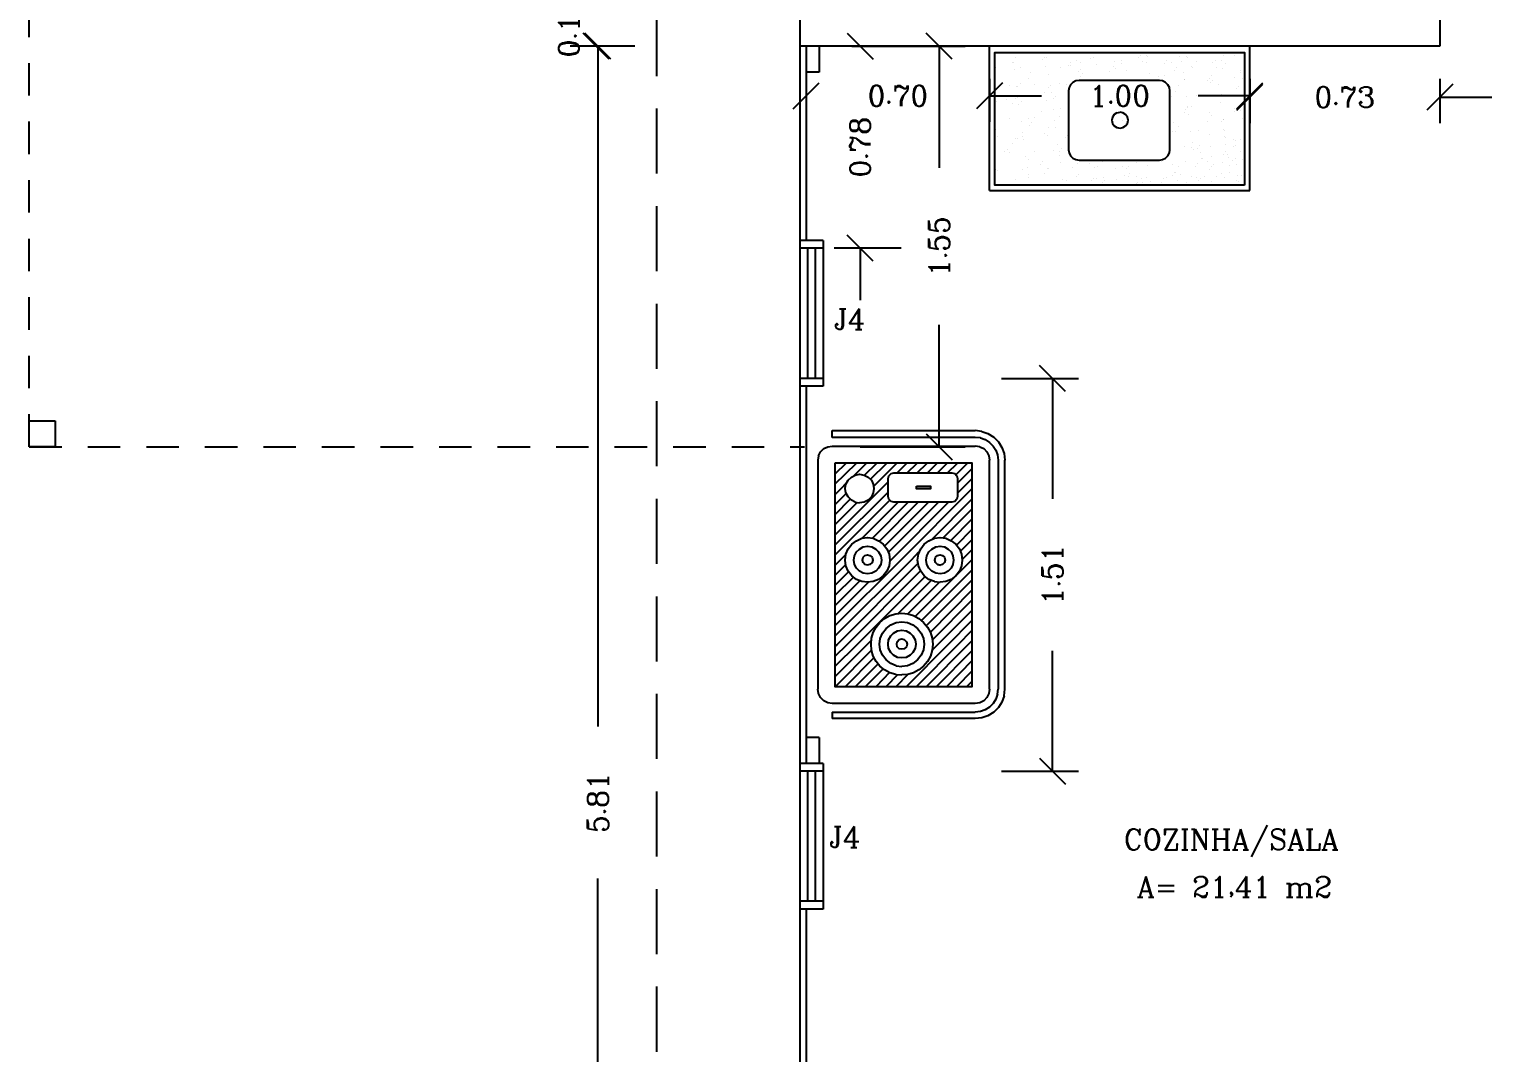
# Model space of a CAD drawing. Extents: x -83.9 to 10.5, y -11.8 to 33.6.
# Drawn here: x -37.92 to -32.3, y 15.48 to 19.42 of the extents above; entities that cross this region are included whole.
import ezdxf
from ezdxf.enums import TextEntityAlignment as Align

# ---------------------------------------------------------------- set-up
doc = ezdxf.new("R2010")
doc.units = 0
doc.linetypes.add('DASHED2', pattern=[0.375, 0.25, -0.125])
doc.layers.get('0').update_dxf_attribs({"linetype": 'CONTINUOUS'})
doc.layers.get('DEFPOINTS').update_dxf_attribs({"linetype": 'CONTINUOUS'})
for name, color, linetype in [('COTAS', 244, 'CONTINUOUS'), ('EQUIPAMENTO', 244, 'CONTINUOUS'), ('MADEIRAME', 244, 'CONTINUOUS'), ('PAREDALV', 7, 'CONTINUOUS'), ('PAREDE', 250, 'CONTINUOUS'), ('PISO', 30, 'CONTINUOUS'), ('PORTA', 1, 'CONTINUOUS'), ('TEXTO', 244, 'CONTINUOUS')]:
    doc.layers.add(name, color=color, linetype=linetype)
doc.styles.add('ROMANC', font='romanc.shx', dxfattribs={"height": 0.08})
doc.dimstyles.new('ROMANC', dxfattribs={"dimscale": 2, "dimtxt": 1, "dimasz": 0.05, "dimexe": 0.05, "dimexo": 0.0625, "dimgap": 0.09, "dimtad": 0, "dimzin": 0, "dimtxsty": 'ROMANC', "dimblk1": 'OBLIQUE', "dimblk2": 'OBLIQUE', "dimsah": 1, "dimcen": 0.09, "dimse1": 1, "dimse2": 1, "dimsd1": 1, "dimsd2": 1, "dimclrd": 244, "dimclre": 244, "dimclrt": 244, "dimazin": 3, "dimtfac": 1, "dimtdec": 4, "dimtofl": 0, "dimtmove": 0, "dimatfit": 3, "dimtolj": 1, "dimtzin": 0})

# ---------------------------------------------------------------- blocks, each defined once
blk = doc.blocks.new('*X4')
at = {"color": 0, "linetype": 'CONTINUOUS'}
for p, q in [((5.852, -1.3009), (5.852, -1.3009)), ((5.8871, -1.3094), (5.8871, -1.3094)), ((5.8891, -1.3039), (5.8891, -1.3039)), ((5.9576, -1.3383), (5.9576, -1.3383)), ((5.9668, -1.3468), (5.9668, -1.3468)), ((6.015, -1.31), (6.015, -1.31)), ((6.0448, -1.3037), (6.0448, -1.3037)), ((6.1171, -1.3029), (6.1171, -1.3029)), ((6.15, -1.3052), (6.15, -1.3052)), ((6.1606, -1.3428), (6.1606, -1.3428)), ((6.2005, -1.3034), (6.2005, -1.3034)), ((6.2809, -1.3035), (6.2809, -1.3035)), ((5.8324, -1.3674), (5.8324, -1.3674)), ((5.8535, -1.3808), (5.8535, -1.3808)), ((5.9547, -1.3563), (5.9547, -1.3563)), ((5.9882, -1.3671), (5.9882, -1.3671)), ((6.0092, -1.3805), (6.0092, -1.3805)), ((6.0103, -1.3867), (6.0103, -1.3867)), ((6.0733, -1.4012), (6.0733, -1.4012)), ((6.0856, -1.3546), (6.0856, -1.3546)), ((6.1412, -1.3923), (6.1412, -1.3923)), ((6.1439, -1.3668), (6.1439, -1.3668)), ((6.1532, -1.4015), (6.1532, -1.4015)), ((6.1649, -1.3802), (6.1649, -1.3802)), ((6.1672, -1.3888), (6.1672, -1.3888)), ((6.2079, -1.3835), (6.2079, -1.3835)), ((6.2104, -1.3884), (6.2104, -1.3884)), ((6.2135, -1.3552), (6.2135, -1.3552)), ((6.2196, -1.3968), (6.2196, -1.3968)), ((6.2758, -1.3746), (6.2758, -1.3746)), ((6.284, -1.3998), (6.284, -1.3998)), ((6.2996, -1.3665), (6.2996, -1.3665)), ((6.3018, -1.3711), (6.3018, -1.3711)), ((6.3206, -1.3799), (6.3206, -1.3799)), ((5.86, -1.4305), (5.86, -1.4305)), ((5.872, -1.4277), (5.872, -1.4277)), ((5.8902, -1.4058), (5.8902, -1.4058)), ((5.8981, -1.4243), (5.8981, -1.4243)), ((5.9294, -1.4291), (5.9294, -1.4291)), ((5.9387, -1.4189), (5.9387, -1.4189)), ((5.9578, -1.4526), (5.9578, -1.4526)), ((6.0066, -1.41), (6.0066, -1.41)), ((6.0181, -1.4064), (6.0181, -1.4064)), ((6.0327, -1.4066), (6.0327, -1.4066)), ((6.0601, -1.4323), (6.0601, -1.4323)), ((6.0693, -1.4407), (6.0693, -1.4407)), ((6.0851, -1.4289), (6.0851, -1.4289)), ((6.0887, -1.451), (6.0887, -1.451)), ((6.2166, -1.4516), (6.2166, -1.4516)), ((6.2408, -1.4286), (6.2408, -1.4286)), ((6.2631, -1.4367), (6.2631, -1.4367)), ((5.8728, -1.4926), (5.8728, -1.4926)), ((5.8934, -1.5021), (5.8934, -1.5021)), ((5.8939, -1.506), (5.8939, -1.506)), ((5.9098, -1.4761), (5.9098, -1.4761)), ((5.919, -1.4846), (5.919, -1.4846)), ((6.0213, -1.5027), (6.0213, -1.5027)), ((6.0285, -1.4923), (6.0285, -1.4923)), ((6.0496, -1.5057), (6.0496, -1.5057)), ((6.1128, -1.4806), (6.1128, -1.4806)), ((6.1563, -1.4978), (6.1563, -1.4978)), ((6.1842, -1.492), (6.1842, -1.492)), ((6.1873, -1.5157), (6.1873, -1.5157)), ((6.2053, -1.5054), (6.2053, -1.5054)), ((6.2133, -1.5122), (6.2133, -1.5122)), ((6.254, -1.5069), (6.254, -1.5069)), ((6.2872, -1.4962), (6.2872, -1.4962)), ((6.3129, -1.4823), (6.3129, -1.4823)), ((6.3219, -1.4979), (6.3219, -1.4979)), ((6.3221, -1.4907), (6.3221, -1.4907)), ((5.8502, -1.56), (5.8502, -1.56)), ((5.9181, -1.5511), (5.9181, -1.5511)), ((5.9442, -1.5477), (5.9442, -1.5477)), ((5.961, -1.549), (5.961, -1.549)), ((5.9625, -1.5244), (5.9625, -1.5244)), ((5.9698, -1.5543), (5.9698, -1.5543)), ((5.9848, -1.5423), (5.9848, -1.5423)), ((6.0122, -1.57), (6.0122, -1.57)), ((6.0527, -1.5334), (6.0527, -1.5334)), ((6.0788, -1.53), (6.0788, -1.53)), ((6.0919, -1.5473), (6.0919, -1.5473)), ((6.1194, -1.5246), (6.1194, -1.5246)), ((6.1255, -1.5541), (6.1255, -1.5541)), ((6.1625, -1.5262), (6.1625, -1.5262)), ((6.1718, -1.5346), (6.1718, -1.5346)), ((6.2198, -1.5479), (6.2198, -1.5479)), ((6.2812, -1.5538), (6.2812, -1.5538)), ((5.8619, -1.6139), (5.8619, -1.6139)), ((5.8712, -1.6224), (5.8712, -1.6224)), ((5.8965, -1.5984), (5.8965, -1.5984)), ((5.9132, -1.6178), (5.9132, -1.6178)), ((6.0215, -1.5785), (6.0215, -1.5785)), ((6.2153, -1.5745), (6.2153, -1.5745)), ((6.265, -1.6201), (6.265, -1.6201)), ((6.2742, -1.6285), (6.2742, -1.6285)), ((6.2903, -1.5925), (6.2903, -1.5925)), ((5.8545, -1.6798), (5.8545, -1.6798)), ((5.8963, -1.6834), (5.8963, -1.6834)), ((5.9147, -1.6622), (5.9147, -1.6622)), ((6.2334, -1.639), (6.2334, -1.639)), ((6.2457, -1.6306), (6.2457, -1.6306)), ((6.2594, -1.6356), (6.2594, -1.6356)), ((6.3001, -1.6303), (6.3001, -1.6303)), ((6.3177, -1.6684), (6.3177, -1.6684)), ((6.3216, -1.679), (6.3216, -1.679)), ((5.8557, -1.6888), (5.8557, -1.6888)), ((5.8997, -1.6948), (5.8997, -1.6948)), ((6.265, -1.7424), (6.265, -1.7424)), ((6.2935, -1.6889), (6.2935, -1.6889)), ((5.8322, -1.7465), (5.8322, -1.7465)), ((5.9028, -1.7911), (5.9028, -1.7911)), ((6.077, -1.7891), (6.077, -1.7891)), ((6.2795, -1.7624), (6.2795, -1.7624)), ((6.2861, -1.7558), (6.2861, -1.7558)), ((6.2966, -1.7852), (6.2966, -1.7852)), ((6.3055, -1.759), (6.3055, -1.759)), ((5.8354, -1.8429), (5.8354, -1.8429)), ((5.8668, -1.8), (5.8668, -1.8)), ((5.8758, -1.8156), (5.8758, -1.8156)), ((5.8949, -1.805), (5.8949, -1.805)), ((5.9018, -1.8122), (5.9018, -1.8122)), ((5.9166, -1.8456), (5.9166, -1.8456)), ((5.9258, -1.8541), (5.9258, -1.8541)), ((6.0669, -1.8017), (6.0669, -1.8017)), ((6.0761, -1.8102), (6.0761, -1.8102)), ((6.2699, -1.8062), (6.2699, -1.8062)), ((6.3197, -1.8518), (6.3197, -1.8518)), ((5.8383, -1.8685), (5.8383, -1.8685)), ((5.8593, -1.8819), (5.8593, -1.8819)), ((5.906, -1.8875), (5.906, -1.8875)), ((6.2577, -1.8948), (6.2577, -1.8948)), ((6.2998, -1.8815), (6.2998, -1.8815)), ((6.3054, -1.8676), (6.3054, -1.8676)), ((6.3256, -1.8858), (6.3256, -1.8858)), ((6.3265, -1.881), (6.3265, -1.881)), ((6.3289, -1.8602), (6.3289, -1.8602)), ((5.8385, -1.9392), (5.8385, -1.9392)), ((5.8539, -1.9479), (5.8539, -1.9479)), ((5.9219, -1.939), (5.9219, -1.939)), ((6.2324, -1.9333), (6.2324, -1.9333)), ((6.2467, -1.9297), (6.2467, -1.9297)), ((5.8688, -1.9834), (5.8688, -1.9834)), ((5.878, -1.9919), (5.878, -1.9919)), ((5.8786, -1.9937), (5.8786, -1.9937)), ((5.8997, -2.0071), (5.8997, -2.0071)), ((5.9091, -1.9838), (5.9091, -1.9838)), ((6.0344, -1.9934), (6.0344, -1.9934)), ((6.037, -1.9844), (6.037, -1.9844)), ((6.0554, -2.0068), (6.0554, -2.0068)), ((6.0718, -1.9878), (6.0718, -1.9878)), ((6.1721, -1.9796), (6.1721, -1.9796)), ((6.1901, -1.9931), (6.1901, -1.9931)), ((6.2111, -2.0065), (6.2111, -2.0065)), ((6.2632, -2.0235), (6.2632, -2.0235)), ((6.2719, -1.9896), (6.2719, -1.9896)), ((6.2811, -1.998), (6.2811, -1.998)), ((6.3029, -1.9779), (6.3029, -1.9779)), ((6.3038, -2.0182), (6.3038, -2.0182)), ((5.8417, -2.0356), (5.8417, -2.0356)), ((5.8594, -2.0767), (5.8594, -2.0767)), ((5.9, -2.0713), (5.9, -2.0713)), ((5.9215, -2.0317), (5.9215, -2.0317)), ((5.9679, -2.0624), (5.9679, -2.0624)), ((5.9712, -2.0773), (5.9712, -2.0773)), ((5.9756, -2.0555), (5.9756, -2.0555)), ((5.9767, -2.0307), (5.9767, -2.0307)), ((5.994, -2.0589), (5.994, -2.0589)), ((6.0346, -2.0536), (6.0346, -2.0536)), ((6.1025, -2.0447), (6.1025, -2.0447)), ((6.1076, -2.029), (6.1076, -2.029)), ((6.1216, -2.0334), (6.1216, -2.0334)), ((6.1286, -2.0412), (6.1286, -2.0412)), ((6.1308, -2.0419), (6.1308, -2.0419)), ((6.1313, -2.0552), (6.1313, -2.0552)), ((6.1692, -2.0359), (6.1692, -2.0359)), ((6.1752, -2.0759), (6.1752, -2.0759)), ((6.2355, -2.0296), (6.2355, -2.0296)), ((6.2371, -2.0269), (6.2371, -2.0269)), ((6.287, -2.0549), (6.287, -2.0549)), ((6.3061, -2.0742), (6.3061, -2.0742)), ((6.3246, -2.0379), (6.3246, -2.0379)), ((5.8302, -2.1297), (5.8302, -2.1297)), ((5.8334, -2.0801), (5.8334, -2.0801)), ((5.8448, -2.1319), (5.8448, -2.1319)), ((5.9123, -2.0801), (5.9123, -2.0801)), ((5.919, -2.1189), (5.919, -2.1189)), ((5.9401, -2.1323), (5.9401, -2.1323)), ((5.9799, -2.127), (5.9799, -2.127)), ((5.9805, -2.0858), (5.9805, -2.0858)), ((6.024, -2.1256), (6.024, -2.1256)), ((6.0402, -2.0808), (6.0402, -2.0808)), ((6.0747, -2.1186), (6.0747, -2.1186)), ((6.0958, -2.132), (6.0958, -2.132)), ((6.1108, -2.1254), (6.1108, -2.1254)), ((6.1743, -2.0817), (6.1743, -2.0817)), ((6.224, -2.1273), (6.224, -2.1273)), ((6.2304, -2.1183), (6.2304, -2.1183)), ((6.2333, -2.1358), (6.2333, -2.1358)), ((6.2387, -2.126), (6.2387, -2.126)), ((6.2515, -2.1317), (6.2515, -2.1317)), ((5.8603, -2.1809), (5.8603, -2.1809)), ((5.8737, -2.1695), (5.8737, -2.1695)), ((5.9154, -2.1765), (5.9154, -2.1765)), ((6.014, -2.1858), (6.014, -2.1858)), ((6.016, -2.1807), (6.016, -2.1807)), ((6.0401, -2.1823), (6.0401, -2.1823)), ((6.0433, -2.1771), (6.0433, -2.1771)), ((6.0737, -2.1712), (6.0737, -2.1712)), ((6.0807, -2.177), (6.0807, -2.177)), ((6.0829, -2.1797), (6.0829, -2.1797)), ((6.1486, -2.168), (6.1486, -2.168)), ((6.1717, -2.1804), (6.1717, -2.1804)), ((6.1747, -2.1646), (6.1747, -2.1646)), ((6.1784, -2.1722), (6.1784, -2.1722)), ((6.2153, -2.1593), (6.2153, -2.1593)), ((6.2768, -2.1757), (6.2768, -2.1757)), ((6.2832, -2.1503), (6.2832, -2.1503)), ((6.3092, -2.1706), (6.3092, -2.1706)), ((6.3093, -2.1469), (6.3093, -2.1469)), ((6.3274, -2.1801), (6.3274, -2.1801)), ((5.848, -2.2282), (5.848, -2.2282)), ((5.8795, -2.2035), (5.8795, -2.2035)), ((5.9055, -2.2001), (5.9055, -2.2001)), ((5.9234, -2.2151), (5.9234, -2.2151)), ((5.9326, -2.2236), (5.9326, -2.2236)), ((5.9461, -2.1947), (5.9461, -2.1947)), ((5.9594, -2.2441), (5.9594, -2.2441)), ((5.983, -2.2234), (5.983, -2.2234)), ((6.1139, -2.2217), (6.1139, -2.2217)), ((6.1151, -2.2438), (6.1151, -2.2438)), ((6.1264, -2.2195), (6.1264, -2.2195)), ((6.2418, -2.2223), (6.2418, -2.2223)), ((6.2708, -2.2435), (6.2708, -2.2435)), ((6.3265, -2.2213), (6.3265, -2.2213)), ((6.3357, -2.2297), (6.3357, -2.2297)), ((5.9805, -2.2575), (5.9805, -2.2575)), ((6.1362, -2.2572), (6.1362, -2.2572)), ((6.2919, -2.2569), (6.2919, -2.2569))]:
    blk.add_line(p, q, dxfattribs=at)
blk = doc.blocks.new('_OBLIQUE')
at = {"color": 0, "linetype": 'BYBLOCK'}
blk.add_line((-0.5, -0.5), (0.5, 0.5), dxfattribs=at)
blk = doc.blocks.new('*D36')
at = {"color": 244, "linetype": 'BYBLOCK'}
for p, q in [((-31.8849, 23.2671), (-31.8849, 23.1013)), ((-30.8849, 23.2671), (-30.8849, 23.1013)), ((-31.8849, 23.2013), (-31.6868, 23.2013)), ((-30.8849, 23.2013), (-31.0829, 23.2013))]:
    blk.add_line(p, q, dxfattribs=at)
at = {"layer": 'DEFPOINTS', "color": 0, "linetype": 'BYBLOCK'}
for p in [(-31.8849, 23.3921), (-30.8849, 23.3921), (-30.8849, 23.2013)]:
    blk.add_point(p, dxfattribs=at)
at = {"color": 244, "linetype": 'BYBLOCK', "xscale": 0.1, "yscale": 0.1, "zscale": 0.1, "rotation": 180}
blk.add_blockref('_OBLIQUE', (-31.8849, 23.2013), dxfattribs=at)
at = {"color": 244, "linetype": 'BYBLOCK', "xscale": 0.1, "yscale": 0.1, "zscale": 0.1}
blk.add_blockref('_OBLIQUE', (-30.8849, 23.2013), dxfattribs=at)
at = {"color": 244, "linetype": 'BYBLOCK', "insert": (-31.3849, 23.2013), "char_height": 0.08, "attachment_point": 5, "style": 'ROMANC'}
blk.add_mtext('\\A1;1.00', dxfattribs=at)
blk = doc.blocks.new('*D37')
at = {"color": 244, "linetype": 'BYBLOCK'}
for p, q in [((-30.8849, 23.2671), (-30.8849, 23.0963)), ((-30.1549, 23.2671), (-30.1549, 23.0963)), ((-30.8849, 23.1963), (-30.8849, 23.1963)), ((-30.1549, 23.1963), (-29.9549, 23.1963))]:
    blk.add_line(p, q, dxfattribs=at)
at = {"layer": 'DEFPOINTS', "color": 0, "linetype": 'BYBLOCK'}
for p in [(-30.8849, 23.3921), (-30.1549, 23.3921), (-30.1549, 23.1963)]:
    blk.add_point(p, dxfattribs=at)
at = {"color": 244, "linetype": 'BYBLOCK', "xscale": 0.1, "yscale": 0.1, "zscale": 0.1}
blk.add_blockref('_OBLIQUE', (-30.8849, 23.1963), dxfattribs=at)
at = {"color": 244, "linetype": 'BYBLOCK', "xscale": 0.1, "yscale": 0.1, "zscale": 0.1, "rotation": 180}
blk.add_blockref('_OBLIQUE', (-30.1549, 23.1963), dxfattribs=at)
at = {"color": 244, "linetype": 'BYBLOCK', "insert": (-30.5199, 23.1963), "char_height": 0.08, "attachment_point": 5, "style": 'ROMANC'}
blk.add_mtext('\\A1;0.73', dxfattribs=at)
blk = doc.blocks.new('*D38')
at = {"color": 244, "linetype": 'BYBLOCK'}
for p, q in [((-32.5899, 23.2671), (-32.5899, 23.1013)), ((-31.8849, 23.2671), (-31.8849, 23.1013)), ((-32.5899, 23.2013), (-32.5899, 23.2013)), ((-31.8849, 23.2013), (-31.6849, 23.2013))]:
    blk.add_line(p, q, dxfattribs=at)
at = {"layer": 'DEFPOINTS', "color": 0, "linetype": 'BYBLOCK'}
for p in [(-32.5899, 23.3921), (-31.8849, 23.3921), (-31.8849, 23.2013)]:
    blk.add_point(p, dxfattribs=at)
at = {"color": 244, "linetype": 'BYBLOCK', "xscale": 0.1, "yscale": 0.1, "zscale": 0.1}
blk.add_blockref('_OBLIQUE', (-32.5899, 23.2013), dxfattribs=at)
at = {"color": 244, "linetype": 'BYBLOCK', "xscale": 0.1, "yscale": 0.1, "zscale": 0.1, "rotation": 180}
blk.add_blockref('_OBLIQUE', (-31.8849, 23.2013), dxfattribs=at)
at = {"color": 244, "linetype": 'BYBLOCK', "insert": (-32.2374, 23.2013), "char_height": 0.08, "attachment_point": 5, "style": 'ROMANC'}
blk.add_mtext('\\A1;0.70', dxfattribs=at)
blk = doc.blocks.new('*D52')
at = {"color": 244, "linetype": 'BYBLOCK'}
for p, q in [((-32.7149, 23.3921), (-32.957, 23.3921)), ((-32.857, 23.3921), (-32.857, 20.777)), ((-32.857, 17.5771), (-32.857, 20.1922)), ((-32.7149, 17.5771), (-32.957, 17.5771))]:
    blk.add_line(p, q, dxfattribs=at)
at = {"layer": 'DEFPOINTS', "color": 0, "linetype": 'BYBLOCK'}
for p in [(-32.857, 23.3921), (-32.5899, 23.3921), (-32.5899, 17.5771)]:
    blk.add_point(p, dxfattribs=at)
at = {"color": 244, "linetype": 'BYBLOCK', "xscale": 0.1, "yscale": 0.1, "zscale": 0.1}
for p, rotation in [((-32.857, 23.3921), 90), ((-32.857, 17.5771), 270)]:
    blk.add_blockref('_OBLIQUE', p, dxfattribs=dict(at, rotation=rotation))
at = {"color": 244, "linetype": 'BYBLOCK', "insert": (-32.857, 20.4846), "char_height": 0.08, "attachment_point": 5, "rotation": 90, "style": 'ROMANC'}
blk.add_mtext('\\A1;5.81', dxfattribs=at)
blk = doc.blocks.new('*D85')
at = {"color": 244, "linetype": 'BYBLOCK'}
for p, q in [((-34.7434, 18.0737), (-34.4474, 18.0737)), ((-34.5474, 18.0737), (-34.5474, 17.6111)), ((-34.5474, 16.5637), (-34.5474, 17.0263)), ((-34.7434, 16.5637), (-34.4474, 16.5637))]:
    blk.add_line(p, q, dxfattribs=at)
at = {"layer": 'DEFPOINTS', "color": 0, "linetype": 'BYBLOCK'}
for p in [(-34.8684, 18.0737), (-34.8684, 16.5637), (-34.5474, 16.5637)]:
    blk.add_point(p, dxfattribs=at)
at = {"color": 244, "linetype": 'BYBLOCK', "xscale": 0.1, "yscale": 0.1, "zscale": 0.1}
for p, rotation in [((-34.5474, 18.0737), 90), ((-34.5474, 16.5637), 270)]:
    blk.add_blockref('_OBLIQUE', p, dxfattribs=dict(at, rotation=rotation))
at = {"color": 244, "linetype": 'BYBLOCK', "insert": (-34.5474, 17.3187), "char_height": 0.08, "attachment_point": 5, "rotation": 90, "style": 'ROMANC'}
blk.add_mtext('\\A1;1.51', dxfattribs=at)
blk = doc.blocks.new('*D86')
at = {"color": 244, "linetype": 'BYBLOCK'}
for p, q in [((-34.7584, 19.3507), (-34.3225, 19.3507)), ((-34.4225, 19.3507), (-34.4225, 18.8827)), ((-34.4225, 17.8109), (-34.4225, 18.2789)), ((-34.7256, 17.8109), (-34.3225, 17.8109))]:
    blk.add_line(p, q, dxfattribs=at)
at = {"layer": 'DEFPOINTS', "color": 0, "linetype": 'BYBLOCK'}
for p in [(-34.8834, 19.3507), (-34.8506, 17.8109), (-34.4225, 17.8109)]:
    blk.add_point(p, dxfattribs=at)
at = {"color": 244, "linetype": 'BYBLOCK', "xscale": 0.1, "yscale": 0.1, "zscale": 0.1}
for p, rotation in [((-34.4225, 19.3507), 90), ((-34.4225, 17.8109), 270)]:
    blk.add_blockref('_OBLIQUE', p, dxfattribs=dict(at, rotation=rotation))
at = {"color": 244, "linetype": 'BYBLOCK', "insert": (-34.4225, 18.5808), "char_height": 0.08, "attachment_point": 5, "rotation": 90, "style": 'ROMANC'}
blk.add_mtext('\\A1;{1.55}', dxfattribs=at)
blk = doc.blocks.new('*D87')
at = {"color": 244, "linetype": 'BYBLOCK'}
for p, q in [((-35.0584, 19.3507), (-35.2505, 19.3507)), ((-35.1505, 19.3507), (-35.1505, 19.3507)), ((-34.9934, 18.5737), (-35.2505, 18.5737)), ((-35.1505, 18.5737), (-35.1505, 18.3737))]:
    blk.add_line(p, q, dxfattribs=at)
at = {"layer": 'DEFPOINTS', "color": 0, "linetype": 'BYBLOCK'}
for p in [(-34.9334, 19.3507), (-35.1505, 18.5737), (-34.8684, 18.5737)]:
    blk.add_point(p, dxfattribs=at)
at = {"color": 244, "linetype": 'BYBLOCK', "xscale": 0.1, "yscale": 0.1, "zscale": 0.1}
for p, rotation in [((-35.1505, 19.3507), 270), ((-35.1505, 18.5737), 90)]:
    blk.add_blockref('_OBLIQUE', p, dxfattribs=dict(at, rotation=rotation))
at = {"color": 244, "linetype": 'BYBLOCK', "insert": (-35.1505, 18.9622), "char_height": 0.08, "attachment_point": 5, "rotation": 90, "style": 'ROMANC'}
blk.add_mtext('\\A1;0.78', dxfattribs=at)

msp = doc.modelspace()

# ---------------------------------------------------------------- linework, layer by layer
at = {"color": 244, "linetype": 'BYBLOCK'}
for p, q in [((-35.5916, 19.3507), (-35.8401, 19.3507)), ((-35.7401, 19.3507), (-35.7401, 19.3507))]:
    msp.add_line(p, q, dxfattribs=at)
at = {"color": 30, "linetype": 'DASHED2', "ltscale": 0.5}
msp.add_line((-37.9196, 17.8107), (-34.9396, 17.8107), dxfattribs=at)
at = {"layer": 'COTAS', "color": 30, "linetype": 'DASHED2', "ltscale": 0.5}
msp.add_lwpolyline([(-37.9196, 17.8107), (-37.9196, 17.9107), (-37.8196, 17.9107), (-37.8196, 17.8107)], close=True, dxfattribs=at)
at = {"layer": 'DEFPOINTS', "color": 244, "linetype": 'BYBLOCK'}
msp.add_point((-34.9584, 19.3507), dxfattribs=at)
at = {"layer": 'DEFPOINTS', "color": 0, "linetype": 'BYBLOCK'}
msp.add_point((-34.9334, 19.3507), dxfattribs=at)
at = {"layer": 'EQUIPAMENTO', "color": 244, "linetype": 'CONTINUOUS'}
for points in [[(-34.2284, 18.7963), (-34.2284, 19.3507)], [(-33.2284, 18.7963), (-33.2284, 19.3507)], [(-33.2484, 18.8163), (-34.2084, 18.8163), (-34.2084, 19.3263), (-33.2484, 19.3263), (-33.2484, 18.8163)], [(-33.9171, 19.2863), (-33.9171, 19.2863)], [(-33.8959, 19.2963), (-33.8959, 19.2963)], [(-33.7209, 19.2963), (-33.7209, 19.2963)], [(-33.5571, 19.2838), (-33.5571, 19.2838)], [(-33.5484, 19.2938), (-33.5484, 19.2938)], [(-33.3709, 19.2888), (-33.3709, 19.2888)], [(-33.3209, 19.2838), (-33.3209, 19.2838)], [(-33.9259, 19.2775), (-33.9259, 19.2775)], [(-33.5546, 19.2388), (-33.5546, 19.2388)], [(-33.2659, 19.2488), (-33.2659, 19.2488)], [(-33.2571, 19.2275), (-33.2571, 19.2275)], [(-33.5359, 19.1788), (-33.5371, 19.1913), (-33.5434, 19.2025), (-33.5521, 19.2113), (-33.5634, 19.2175), (-33.5759, 19.2188), (-33.8846, 19.2188), (-33.8971, 19.2175), (-33.9084, 19.2113), (-33.9171, 19.2025), (-33.9221, 19.1913), (-33.9246, 19.1788), (-33.9246, 18.9525), (-33.9221, 18.94), (-33.9171, 18.9288), (-33.9084, 18.92), (-33.8971, 18.915), (-33.8846, 18.9125), (-33.5759, 18.9125), (-33.5634, 18.915), (-33.5521, 18.92), (-33.5434, 18.9288), (-33.5371, 18.94), (-33.5359, 18.9525), (-33.5359, 19.1788)], [(-33.7584, 19.2213), (-33.7584, 19.2213)], [(-33.2809, 19.1888), (-33.2809, 19.1888)], [(-33.2721, 19.1975), (-33.2721, 19.1975)], [(-33.2671, 19.12), (-33.2671, 19.12)], [(-33.7396, 19.095), (-33.7496, 19.0875), (-33.7559, 19.0775), (-33.7584, 19.0663), (-33.7559, 19.0538), (-33.7496, 19.0438), (-33.7396, 19.0375), (-33.7271, 19.035), (-33.7159, 19.0375), (-33.7059, 19.0438), (-33.6984, 19.0538), (-33.6959, 19.0663), (-33.6984, 19.0775), (-33.7059, 19.0875), (-33.7159, 19.095), (-33.7271, 19.0975)], [(-33.7396, 19.095), (-33.7271, 19.0975)], [(-33.2571, 19.0713), (-33.2571, 19.0713)], [(-33.4159, 18.9438), (-33.4159, 18.9438)], [(-33.3221, 18.945), (-33.3221, 18.945)], [(-33.3209, 18.9725), (-33.3209, 18.9725)], [(-33.2921, 18.99), (-33.2921, 18.99)], [(-33.2896, 18.9638), (-33.2896, 18.9638)], [(-33.2821, 18.9888), (-33.2821, 18.9888)], [(-33.2646, 18.99), (-33.2646, 18.99)], [(-33.7934, 18.9063), (-33.7934, 18.9063)], [(-33.7584, 18.91), (-33.7584, 18.91)], [(-33.6009, 18.9125), (-33.6009, 18.9125)], [(-33.4121, 18.9175), (-33.4121, 18.9175)], [(-33.4084, 18.9188), (-33.4084, 18.9188)], [(-33.3684, 18.8963), (-33.3684, 18.8963)], [(-33.3309, 18.935), (-33.3309, 18.935)], [(-33.3121, 18.9225), (-33.3121, 18.9225)], [(-33.2796, 18.8963), (-33.2796, 18.8963)], [(-33.2571, 18.9163), (-33.2571, 18.9163)], [(-33.9346, 18.8325), (-33.9346, 18.8325)], [(-33.8384, 18.835), (-33.8384, 18.835)], [(-33.7909, 18.8463), (-33.7909, 18.8463)], [(-33.7859, 18.835), (-33.7859, 18.835)], [(-33.7459, 18.8788), (-33.7459, 18.8788)], [(-33.7421, 18.8388), (-33.7421, 18.8388)], [(-33.6959, 18.8513), (-33.6959, 18.8513)], [(-33.6634, 18.8513), (-33.6634, 18.8513)], [(-33.6459, 18.8425), (-33.6459, 18.8425)], [(-33.6084, 18.8313), (-33.6084, 18.8313)], [(-33.5496, 18.845), (-33.5496, 18.845)], [(-33.5071, 18.835), (-33.5071, 18.835)], [(-33.4934, 18.8563), (-33.4934, 18.8563)], [(-33.4534, 18.8488), (-33.4534, 18.8488)], [(-33.4246, 18.8325), (-33.4246, 18.8325)], [(-33.4171, 18.8425), (-33.4171, 18.8425)], [(-33.4034, 18.85), (-33.4034, 18.85)], [(-33.3821, 18.8763), (-33.3821, 18.8763)], [(-33.3771, 18.8863), (-33.3771, 18.8863)], [(-33.3559, 18.8513), (-33.3559, 18.8513)], [(-33.2746, 18.855), (-33.2746, 18.855)], [(-33.2596, 18.855), (-33.2596, 18.855)], [(-34.2284, 18.7963), (-33.2284, 18.7963)], [(-33.7946, 18.8263), (-33.7946, 18.8263)], [(-33.6596, 18.825), (-33.6596, 18.825)], [(-33.3196, 18.8175), (-33.3196, 18.8175)], [(-33.2709, 18.8288), (-33.2709, 18.8288)]]:
    msp.add_lwpolyline(points, dxfattribs=at)
at = {"layer": 'EQUIPAMENTO', "color": 244}
for points in [[(-33.4977, 19.3105), (-33.4977, 19.3105)], [(-33.469, 19.308), (-33.469, 19.308)], [(-33.4501, 19.2689), (-33.4501, 19.2689)]]:
    msp.add_lwpolyline(points, dxfattribs=at)
at = {"layer": 'EQUIPAMENTO', "color": 252, "linetype": 'CONTINUOUS'}
for points in [[(-34.8341, 17.8728), (-34.2841, 17.8728)], [(-34.8341, 17.8467), (-34.8341, 17.8728)], [(-34.2841, 17.8467), (-34.8341, 17.8467)], [(-34.258, 17.87), (-34.2841, 17.8728)], [(-34.2635, 17.8453), (-34.2841, 17.8467)], [(-34.2635, 17.8453), (-34.2456, 17.8384), (-34.2291, 17.8274), (-34.2153, 17.8137), (-34.2043, 17.7972), (-34.1975, 17.7793), (-34.1961, 17.7587)], [(-34.258, 17.87), (-34.2346, 17.8618), (-34.2126, 17.848), (-34.1947, 17.8302), (-34.181, 17.8082), (-34.1727, 17.7848), (-34.17, 17.7587)], [(-34.8863, 17.7765), (-34.8891, 17.7587)], [(-34.8863, 17.7765), (-34.8781, 17.7917), (-34.8657, 17.804), (-34.8506, 17.8109), (-34.8341, 17.8137)], [(-34.8341, 17.8137), (-34.2841, 17.8137)], [(-34.2662, 17.8109), (-34.2841, 17.8137)], [(-34.2662, 17.8109), (-34.2511, 17.804), (-34.2387, 17.7917), (-34.2318, 17.7765), (-34.2291, 17.7587)], [(-34.8891, 17.7587), (-34.8891, 16.8787)], [(-34.8231, 17.7477), (-34.8231, 16.8897), (-34.2951, 16.8897), (-34.2951, 17.7477), (-34.8231, 17.7477)], [(-34.8231, 17.7435), (-34.819, 17.7477)], [(-34.8231, 17.6665), (-34.7406, 17.7477)], [(-34.7791, 17.7477), (-34.8231, 17.705)], [(-34.7488, 17.7009), (-34.7021, 17.7477)], [(-34.709, 17.7023), (-34.6622, 17.7477)], [(-34.6856, 17.6858), (-34.6237, 17.7477)], [(-34.6732, 17.6597), (-34.5852, 17.7477)], [(-34.6182, 17.6885), (-34.6155, 17.6995), (-34.6072, 17.7078), (-34.5962, 17.7105), (-34.3735, 17.7105), (-34.3625, 17.7078), (-34.3542, 17.6995), (-34.3515, 17.6885), (-34.3515, 17.6198), (-34.3542, 17.6088), (-34.3625, 17.6005), (-34.3735, 17.5978), (-34.5962, 17.5978), (-34.6072, 17.6005), (-34.6155, 17.6088), (-34.6182, 17.6198), (-34.6182, 17.6885)], [(-34.5838, 17.7105), (-34.5467, 17.7477)], [(-34.5453, 17.7105), (-34.5068, 17.7477)], [(-34.5068, 17.7105), (-34.4683, 17.7477)], [(-34.467, 17.7105), (-34.4298, 17.7477)], [(-34.4285, 17.7105), (-34.3913, 17.7477)], [(-34.39, 17.7105), (-34.3515, 17.7477)], [(-34.357, 17.7037), (-34.313, 17.7477)], [(-34.3515, 17.6707), (-34.2951, 17.727)], [(-34.2291, 16.8787), (-34.2291, 17.7587)], [(-34.1961, 17.7587), (-34.1961, 16.8787)], [(-34.17, 16.8787), (-34.17, 17.7587)], [(-34.643, 17.6514), (-34.8231, 17.4713)], [(-34.7983, 17.6514), (-34.8231, 17.6267)], [(-34.7983, 17.6514), (-34.7791, 17.6707)], [(-34.7447, 17.5978), (-34.7598, 17.606), (-34.7722, 17.6184), (-34.7805, 17.6335), (-34.7832, 17.65), (-34.7805, 17.6665), (-34.7722, 17.683), (-34.7598, 17.694), (-34.7447, 17.7023), (-34.7282, 17.705), (-34.7103, 17.7023), (-34.6952, 17.694), (-34.6828, 17.683), (-34.676, 17.6665), (-34.6732, 17.65), (-34.676, 17.6335), (-34.6828, 17.6184), (-34.6952, 17.606), (-34.7103, 17.5978), (-34.7282, 17.595)], [(-34.643, 17.6514), (-34.6182, 17.6762)], [(-34.5096, 17.6597), (-34.456, 17.6597), (-34.456, 17.6487), (-34.5096, 17.6487), (-34.5096, 17.6597)], [(-34.3515, 17.6322), (-34.3322, 17.6514)], [(-34.3322, 17.6514), (-34.2951, 17.6885)], [(-34.6182, 17.6363), (-34.8231, 17.4328)], [(-34.7791, 17.6308), (-34.8231, 17.5882)], [(-34.764, 17.6088), (-34.8231, 17.5497)], [(-34.6127, 17.6047), (-34.8231, 17.3943)], [(-34.7378, 17.5964), (-34.8231, 17.5112)], [(-34.7447, 17.5978), (-34.7282, 17.595)], [(-34.7186, 17.4589), (-34.5797, 17.5978)], [(-34.6787, 17.4589), (-34.5412, 17.5978)], [(-34.6512, 17.4479), (-34.5027, 17.5978)], [(-34.6306, 17.43), (-34.4628, 17.5978)], [(-34.6168, 17.4053), (-34.4243, 17.5978)], [(-34.6072, 17.3764), (-34.6113, 17.3709), (-34.6072, 17.3764), (-34.3858, 17.5978)], [(-34.5687, 17.3764), (-34.2951, 17.65)], [(-34.4491, 17.4562), (-34.2951, 17.6102)], [(-34.2951, 17.5717), (-34.4065, 17.4603)], [(-34.3776, 17.4507), (-34.2951, 17.5332)], [(-34.3556, 17.4328), (-34.2951, 17.4947)], [(-34.698, 17.2898), (-34.72, 17.2925), (-34.7406, 17.3008), (-34.7585, 17.3145), (-34.7722, 17.3324), (-34.7805, 17.353), (-34.7832, 17.375), (-34.7805, 17.3984), (-34.7722, 17.419), (-34.7585, 17.4369), (-34.7406, 17.4493), (-34.72, 17.4589), (-34.698, 17.4617), (-34.676, 17.4589), (-34.6553, 17.4493), (-34.6375, 17.4369), (-34.6237, 17.419), (-34.6141, 17.3984), (-34.6113, 17.375), (-34.6141, 17.353), (-34.6237, 17.3324), (-34.6375, 17.3145), (-34.6553, 17.3008), (-34.676, 17.2925), (-34.698, 17.2898)], [(-34.698, 17.3228), (-34.7145, 17.3255), (-34.7282, 17.3324), (-34.7406, 17.3448), (-34.7475, 17.3585), (-34.7502, 17.375), (-34.7475, 17.3915), (-34.7406, 17.4067), (-34.7282, 17.4177), (-34.7145, 17.4259), (-34.698, 17.4287), (-34.6815, 17.4259), (-34.6663, 17.4177), (-34.6553, 17.4067), (-34.6471, 17.3915), (-34.6443, 17.375), (-34.6471, 17.3585), (-34.6553, 17.3448), (-34.6663, 17.3324), (-34.6815, 17.3255), (-34.698, 17.3228)], [(-34.4408, 17.2925), (-34.4615, 17.3008), (-34.4793, 17.3145), (-34.4931, 17.3324), (-34.5013, 17.353), (-34.5055, 17.375), (-34.5013, 17.3984), (-34.4931, 17.419), (-34.4793, 17.4369), (-34.4615, 17.4493), (-34.4408, 17.4589), (-34.4188, 17.4617), (-34.3968, 17.4589), (-34.3762, 17.4493), (-34.3583, 17.4369), (-34.3446, 17.419), (-34.3363, 17.3984), (-34.3336, 17.375), (-34.3363, 17.353), (-34.3446, 17.3324), (-34.3583, 17.3145), (-34.3762, 17.3008), (-34.3968, 17.2925), (-34.4188, 17.2898)], [(-34.4188, 17.3228), (-34.4353, 17.3255), (-34.4505, 17.3324), (-34.4615, 17.3448), (-34.4697, 17.3585), (-34.4725, 17.375), (-34.4697, 17.3915), (-34.4615, 17.4067), (-34.4505, 17.4177), (-34.4353, 17.4259), (-34.4188, 17.4287), (-34.4023, 17.4259), (-34.3872, 17.4177), (-34.3762, 17.4067), (-34.3693, 17.3915), (-34.3666, 17.375), (-34.3693, 17.3585), (-34.3762, 17.3448), (-34.3872, 17.3324), (-34.4023, 17.3255), (-34.4188, 17.3228)], [(-34.3405, 17.4094), (-34.2951, 17.4548)], [(-34.5687, 17.3764), (-34.8231, 17.122)], [(-34.5288, 17.3764), (-34.8231, 17.0822)], [(-34.8011, 17.3764), (-34.8231, 17.3544)], [(-34.7805, 17.397), (-34.8011, 17.3764)], [(-34.698, 17.3558), (-34.7076, 17.3585), (-34.7145, 17.3654), (-34.7172, 17.375), (-34.7145, 17.386), (-34.7076, 17.3929), (-34.698, 17.3957), (-34.6883, 17.3929), (-34.6801, 17.386), (-34.6773, 17.375), (-34.6801, 17.3654), (-34.6883, 17.3585), (-34.698, 17.3558)], [(-34.5288, 17.3764), (-34.5, 17.4067)], [(-34.5137, 17.1592), (-34.2965, 17.3764)], [(-34.4285, 17.3585), (-34.4188, 17.3558), (-34.4285, 17.3585), (-34.4367, 17.3654), (-34.4395, 17.375), (-34.4367, 17.386), (-34.4285, 17.3929), (-34.4188, 17.3957), (-34.4092, 17.3929), (-34.4023, 17.386), (-34.3996, 17.375), (-34.4023, 17.3654), (-34.4092, 17.3585), (-34.4188, 17.3558)], [(-34.3336, 17.3778), (-34.2951, 17.4163)], [(-34.2965, 17.3764), (-34.2951, 17.3778)], [(-34.8162, 17.0492), (-34.8231, 17.0437), (-34.8162, 17.0492), (-34.5041, 17.3627)], [(-34.7818, 17.3572), (-34.8231, 17.3159)], [(-34.7708, 17.3297), (-34.8231, 17.2774)], [(-34.7777, 17.0492), (-34.4945, 17.3338)], [(-34.2951, 17.3379), (-34.489, 17.144)], [(-34.7516, 17.309), (-34.8231, 17.2389)], [(-34.7268, 17.2953), (-34.8231, 17.199)], [(-34.6938, 17.2898), (-34.8231, 17.1605)], [(-34.7392, 17.0492), (-34.4766, 17.3118)], [(-34.5797, 17.1702), (-34.4532, 17.2967)], [(-34.5426, 17.1688), (-34.4216, 17.2898)], [(-34.4711, 17.1234), (-34.2951, 17.2994)], [(-34.456, 17.0987), (-34.2951, 17.2609)], [(-34.4408, 17.2925), (-34.4188, 17.2898)], [(-34.4477, 17.0684), (-34.2951, 17.2224)], [(-34.5893, 16.935), (-34.6113, 16.9419), (-34.632, 16.9529), (-34.6498, 16.968), (-34.665, 16.9859), (-34.676, 17.0065), (-34.6828, 17.0285), (-34.6842, 17.0519), (-34.6828, 17.0753), (-34.676, 17.0973), (-34.665, 17.1179), (-34.6498, 17.1358), (-34.632, 17.1509), (-34.6113, 17.1619), (-34.5893, 17.1688), (-34.566, 17.1715), (-34.5426, 17.1688), (-34.5206, 17.1619), (-34.5, 17.1509), (-34.4821, 17.1358), (-34.467, 17.1179), (-34.456, 17.0973), (-34.4491, 17.0753), (-34.4463, 17.0519), (-34.4491, 17.0285), (-34.456, 17.0065), (-34.467, 16.9859), (-34.4821, 16.968), (-34.5, 16.9529), (-34.5206, 16.9419), (-34.5426, 16.935), (-34.566, 16.9337)], [(-34.4285, 17.0492), (-34.2951, 17.1825)], [(-34.588, 16.9694), (-34.6086, 16.9777), (-34.6265, 16.9914), (-34.6402, 17.0093), (-34.6485, 17.0299), (-34.6512, 17.0519), (-34.6485, 17.0739), (-34.6402, 17.0945), (-34.6265, 17.1124), (-34.6086, 17.1262), (-34.588, 17.1358), (-34.566, 17.1385), (-34.544, 17.1358), (-34.5233, 17.1262), (-34.5055, 17.1124), (-34.4917, 17.0945), (-34.4821, 17.0739), (-34.4793, 17.0519), (-34.4821, 17.0299), (-34.4917, 17.0093), (-34.5055, 16.9914), (-34.5233, 16.9777), (-34.544, 16.9694), (-34.566, 16.9667)], [(-34.566, 16.9997), (-34.5825, 17.001), (-34.5976, 17.0093), (-34.6086, 17.0203), (-34.6168, 17.0354), (-34.6182, 17.0519), (-34.6168, 17.0684), (-34.6086, 17.0835), (-34.5976, 17.0945), (-34.5825, 17.1028), (-34.566, 17.1055), (-34.5495, 17.1028), (-34.5343, 17.0945), (-34.5233, 17.0835), (-34.5151, 17.0684), (-34.5123, 17.0519), (-34.5151, 17.0354), (-34.5233, 17.0203), (-34.5343, 17.0093), (-34.5495, 17.001), (-34.566, 16.9997)], [(-34.3886, 17.0492), (-34.2951, 17.144)], [(-34.3501, 17.0492), (-34.2951, 17.1055)], [(-34.7007, 17.0492), (-34.8231, 16.9268)], [(-34.7392, 17.0492), (-34.8231, 16.9667)], [(-34.7777, 17.0492), (-34.8231, 17.0052)], [(-34.6842, 17.0657), (-34.7007, 17.0492)], [(-34.566, 17.0327), (-34.5756, 17.034), (-34.5838, 17.0423), (-34.5852, 17.0519), (-34.5838, 17.0615), (-34.5756, 17.0698), (-34.566, 17.0725), (-34.5563, 17.0698), (-34.5481, 17.0615), (-34.5453, 17.0519), (-34.5481, 17.0423), (-34.5563, 17.034), (-34.566, 17.0327)], [(-34.3886, 17.0492), (-34.5481, 16.8897)], [(-34.3501, 17.0492), (-34.5096, 16.8897)], [(-34.3116, 17.0492), (-34.4711, 16.8897)], [(-34.4491, 17.0285), (-34.4285, 17.0492)], [(-34.3116, 17.0492), (-34.2951, 17.0657)], [(-34.6828, 17.0285), (-34.8203, 16.8897)], [(-34.6732, 16.9997), (-34.7818, 16.8897)], [(-34.6567, 16.9763), (-34.7433, 16.8897)], [(-34.4326, 16.8897), (-34.2951, 17.0272)], [(-34.2951, 16.9887), (-34.3927, 16.8897)], [(-34.6375, 16.957), (-34.7048, 16.8897)], [(-34.6127, 16.9433), (-34.665, 16.8897)], [(-34.5825, 16.9337), (-34.6265, 16.8897)], [(-34.5893, 16.935), (-34.566, 16.9337)], [(-34.588, 16.9694), (-34.566, 16.9667)], [(-34.5426, 16.935), (-34.588, 16.8897)], [(-34.3542, 16.8897), (-34.2951, 16.9502)], [(-34.8341, 16.8237), (-34.8506, 16.8264), (-34.8657, 16.8347), (-34.8781, 16.847), (-34.8863, 16.8622), (-34.8891, 16.8787)], [(-34.2951, 16.9103), (-34.3157, 16.8897)], [(-34.2291, 16.8787), (-34.2318, 16.8622), (-34.2387, 16.847), (-34.2511, 16.8347), (-34.2662, 16.8264), (-34.2841, 16.8237)], [(-34.1975, 16.8594), (-34.1961, 16.8787)], [(-34.1727, 16.8539), (-34.17, 16.8787)], [(-34.2841, 16.8237), (-34.8341, 16.8237)], [(-34.1975, 16.8594), (-34.2043, 16.8402), (-34.2153, 16.8237), (-34.2291, 16.8099), (-34.2456, 16.8003), (-34.2635, 16.7934), (-34.2841, 16.7907)], [(-34.1727, 16.8539), (-34.181, 16.8292), (-34.1947, 16.8085), (-34.2126, 16.7907), (-34.2346, 16.7769), (-34.258, 16.7687), (-34.2841, 16.7659)], [(-34.8341, 16.7907), (-34.2841, 16.7907)], [(-34.8341, 16.7907), (-34.8341, 16.7659)], [(-34.2841, 16.7659), (-34.8341, 16.7659)]]:
    msp.add_lwpolyline(points, dxfattribs=at)
at = {"layer": 'MADEIRAME', "color": 30, "linetype": 'DASHED2'}
msp.add_line((-35.5084, 21.3607), (-35.5084, 12.9607), dxfattribs=at)
at = {"layer": 'MADEIRAME', "color": 7}
msp.add_line((-34.9584, 19.7307), (-34.9584, 19.3507), dxfattribs=at)
at = {"layer": 'PAREDALV'}
for p, q in [((-32.4984, 20.0107), (-32.4984, 19.3507)), ((-32.4984, 19.3507), (-34.9584, 19.3507)), ((-34.8834, 19.3507), (-34.9334, 19.3507))]:
    msp.add_line(p, q, dxfattribs=at)
at = {"layer": 'PAREDALV', "color": 250}
for p, q in [((-34.8834, 19.3507), (-34.8834, 19.2507)), ((-34.8834, 19.2507), (-34.9334, 19.2507)), ((-34.8684, 18.6037), (-34.9584, 18.6037)), ((-34.8684, 18.5737), (-34.9584, 18.5737)), ((-34.8684, 18.0737), (-34.9584, 18.0737)), ((-34.8684, 18.0437), (-34.9584, 18.0437)), ((-34.8834, 16.6937), (-34.9334, 16.6937)), ((-34.8684, 16.5937), (-34.9584, 16.5937)), ((-34.8684, 16.5937), (-34.9584, 16.5937)), ((-34.8684, 16.5637), (-34.9584, 16.5637)), ((-34.8684, 16.0637), (-34.9584, 16.0637)), ((-34.8684, 16.0337), (-34.9584, 16.0337))]:
    msp.add_line(p, q, dxfattribs=at)
at = {"layer": 'PAREDE', "color": 250}
for p, q in [((-34.9584, 19.3507), (-34.9584, 18.6037)), ((-34.9334, 19.3507), (-34.9334, 18.6037)), ((-34.8684, 18.6037), (-34.8684, 18.5737)), ((-34.8684, 18.6037), (-34.8684, 18.5737)), ((-34.9584, 18.0737), (-34.9584, 18.0437)), ((-34.8684, 18.0737), (-34.8684, 18.0437)), ((-34.9584, 18.0437), (-34.9584, 16.5937)), ((-34.9334, 18.0437), (-34.9334, 16.5937)), ((-34.8834, 16.6937), (-34.8834, 16.5937)), ((-34.8684, 16.5937), (-34.8684, 16.5637)), ((-34.8684, 16.5937), (-34.8684, 16.5637)), ((-34.9584, 16.0637), (-34.9584, 16.0337)), ((-34.9584, 16.0337), (-34.9584, 13.5107)), ((-34.9334, 16.0337), (-34.9334, 13.5357)), ((-34.8684, 16.0637), (-34.8684, 16.0337))]:
    msp.add_line(p, q, dxfattribs=at)
at = {"layer": 'PISO', "color": 250}
for p, q in [((-34.9584, 18.6037), (-34.9584, 18.5737)), ((-34.9584, 16.5937), (-34.9584, 16.5637))]:
    msp.add_line(p, q, dxfattribs=at)
at = {"layer": 'PORTA', "color": 30, "linetype": 'DASHED2', "ltscale": 0.5}
msp.add_line((-37.9196, 17.8107), (-37.9196, 23.8107), dxfattribs=at)
at = {"layer": 'PORTA', "color": 244}
for p, q in [((-34.9584, 18.5737), (-34.9584, 18.0737)), ((-34.8684, 18.5737), (-34.8684, 18.0737)), ((-34.9584, 16.5637), (-34.9584, 16.0637)), ((-34.8684, 16.5637), (-34.8684, 16.0637))]:
    msp.add_line(p, q, dxfattribs=at)
at = {"layer": 'PORTA', "color": 5}
for p, q in [((-34.9284, 18.5737), (-34.9284, 18.0737)), ((-34.8984, 18.5737), (-34.8984, 18.0737)), ((-34.9284, 16.5637), (-34.9284, 16.0637)), ((-34.8984, 16.5637), (-34.8984, 16.0637))]:
    msp.add_line(p, q, dxfattribs=at)

# ---------------------------------------------------------------- block references
at = {"color": 244, "linetype": 'BYBLOCK', "xscale": 0.1, "yscale": 0.1, "zscale": 0.1, "rotation": 90}
msp.add_blockref('_OBLIQUE', (-35.7401, 19.3507), dxfattribs=at)
at = {"layer": 'EQUIPAMENTO', "color": 244, "linetype": 'CONTINUOUS', "rotation": 90}
msp.add_blockref('*X4', (-35.5081, 12.9865), dxfattribs=at)

# ---------------------------------------------------------------- texts
at = {"color": 244, "linetype": 'BYBLOCK', "insert": (-35.8459, 19.424), "char_height": 0.08, "attachment_point": 5, "rotation": 90, "style": 'ROMANC'}
msp.add_mtext('\\A1;0.13', dxfattribs=at)
at = {"layer": 'TEXTO', "style": 'ROMANC'}
for p in [(-34.7657, 18.3015), (-34.7846, 16.3107)]:
    msp.add_text('J4', height=0.08, dxfattribs=at).set_placement(p, align=Align.MIDDLE)
at = {"layer": 'TEXTO', "linetype": 'CONTINUOUS', "style": 'ROMANC'}
for s, p in [('COZINHA/SALA', (-33.2998, 16.2957)), ('A= 21,41 m2', (-33.2874, 16.1193))]:
    msp.add_text(s, height=0.08, dxfattribs=at).set_placement(p, align=Align.MIDDLE)

# ---------------------------------------------------------------- dimensions: what is measured, and where the dimension line sits
at = {"layer": 'COTAS', "color": 244}
for base, p1, p2, picture, middle, set_off in [((-35.733725977, 19.3506631696), (-35.4665652975, 13.5356631696), (-35.4665652975, 19.3506631696), '*D52', (-35.733725977, 16.4431631696), (-2.8767149708, -4.0414241609)), ((-34.7259, 18.5737), (-34.5087, 19.3507), (-34.4437, 18.5737), '*D87', (-34.7259, 18.9622), (0.4246, 0)), ((-33.9868, 16.5637), (-34.3078, 18.0737), (-34.3078, 16.5637), '*D85', (-33.9868, 17.3187), (0.5606, 0))]:
    dim = msp.add_linear_dim(base=base, p1=p1, p2=p2, angle=90, dimstyle='ROMANC', override={"dimse1": 0, "dimse2": 0, "dimsd1": 0, "dimsd2": 0}, dxfattribs=at)
    dim.commit()
    dim.dimension.update_dxf_attribs({"geometry": picture, "text_midpoint": middle, "insert": set_off})
dim = msp.add_linear_dim(base=(-34.4225, 17.8109), p1=(-34.8834, 19.3507), p2=(-34.8506, 17.8109), angle=90, text='{1.55}', dimstyle='ROMANC', override={"dimse1": 0, "dimse2": 0, "dimsd1": 0, "dimsd2": 0}, dxfattribs=at)
dim.commit()
dim.dimension.update_dxf_attribs({"geometry": '*D86', "text_midpoint": (-34.4225, 18.5808)})
for base, p1, p2, picture, middle, set_off in [((-34.2283708218, 19.1599009392), (-34.9333708218, 19.3506631696), (-34.2283708218, 19.3506631696), '*D38', (-34.5808708218, 19.1599009392), (-2.343520495, -4.0414241609)), ((-33.2284, 19.1599), (-34.2284, 19.3507), (-33.2284, 19.3507), '*D36', (-33.7284, 19.1599), (-2.3435, -4.0414)), ((-32.4984, 19.1549), (-33.2284, 19.3507), (-32.4984, 19.3507), '*D37', (-32.8634, 19.1549), (-2.3435, -4.0414))]:
    dim = msp.add_linear_dim(base=base, p1=p1, p2=p2, dimstyle='ROMANC', override={"dimse1": 0, "dimse2": 0, "dimsd1": 0, "dimsd2": 0}, dxfattribs=at)
    dim.commit()
    dim.dimension.update_dxf_attribs({"geometry": picture, "text_midpoint": middle, "insert": set_off})

doc.saveas('drawing.dxf')
